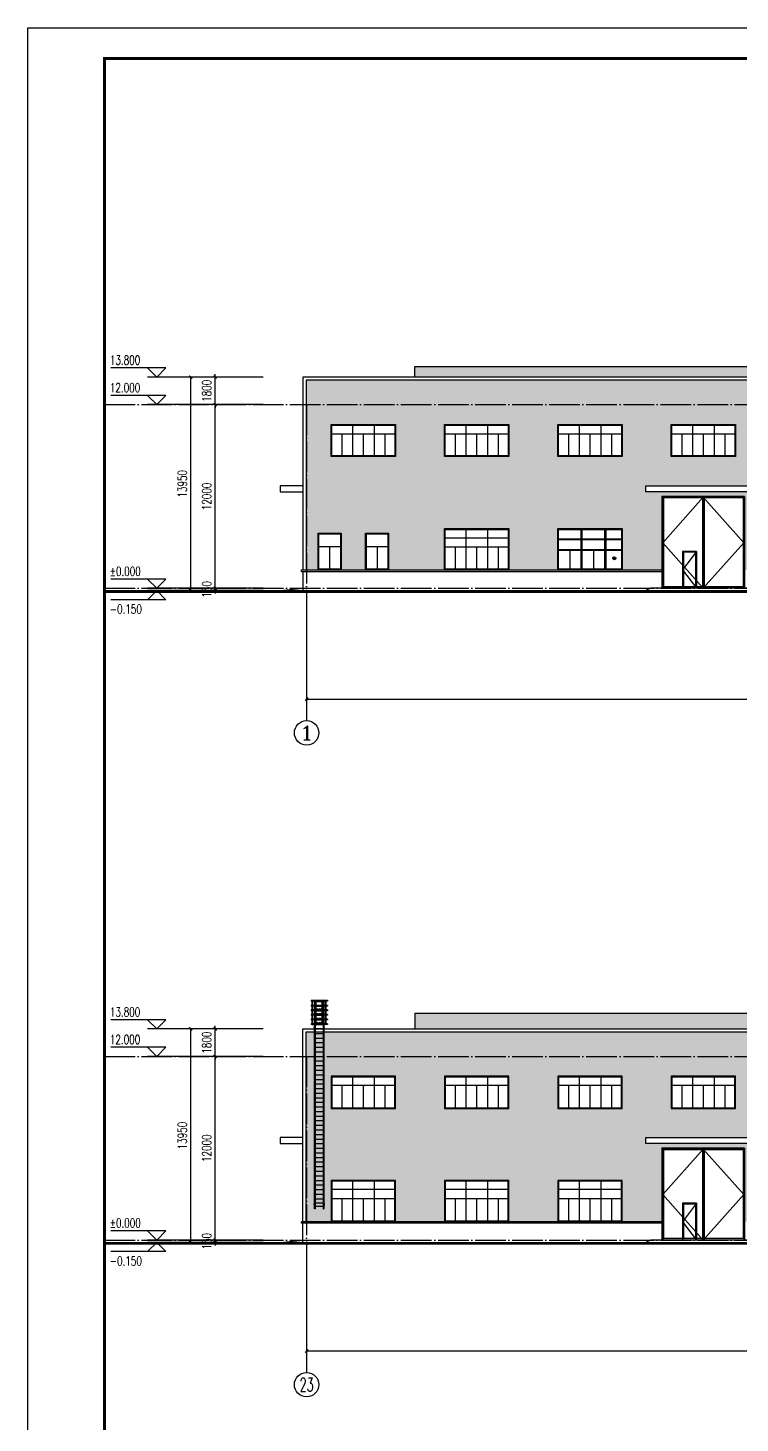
# Model space of a CAD drawing. Extents: x 13898408 to 14113608, y -853943 to -68012.
# Drawn here: x 13898408 to 13944908, y -667817 to -576643 of the extents above; entities that cross this region are included whole.
import ezdxf
from ezdxf.enums import TextEntityAlignment as Align

# ---------------------------------------------------------------- set-up
doc = ezdxf.new("R2010")
doc.units = 0
doc.header["$LTSCALE"] = 1000
doc.header["$MEASUREMENT"] = 0
doc.linetypes.add('DASHED', pattern=[0.75, 0.5, -0.25])
doc.linetypes.add('DOTE', pattern=[2.42, 2, -0.2, 0.02, -0.2])
for name, color, linetype in [('AXIS', 3, 'Continuous'), ('AXIS_TEXT', 7, 'Continuous'), ('DOTE', 1, 'DOTE'), ('PUB_DIM', 3, 'Continuous'), ('PUB_TEXT', 7, 'Continuous'), ('TK', 4, 'Continuous'), ('WINDOW', 4, 'Continuous'), ('填充', 251, 'Continuous')]:
    doc.layers.add(name, color=color, linetype=linetype)
doc.styles.add('_TCH_AXIS', font='COMPLEX', dxfattribs={"bigfont": 'GBCBIG'})
doc.styles.add('_TCH_DIM', font='SIMPLEX', dxfattribs={"bigfont": 'GBCBIG'})
doc.styles.add('_TCH_DIM_T3', font='SIMPLEX', dxfattribs={"width": 0.705882, "bigfont": 'GBCBIG'})
doc.styles.add('COMPLEX', font='COMPLEX')
doc.dimstyles.new('_TCH_ARCH&&200', dxfattribs={"dimtxt": 595, "dimasz": 200, "dimexe": 500, "dimexo": 600, "dimgap": 252.5, "dimtad": 1, "dimdec": 0, "dimzin": 0, "dimdsep": 46, "dimtxsty": '_TCH_DIM_T3', "dimblk": 'ARCHTICK', "dimcen": 0.09, "dimclrt": 7, "dimazin": 2, "dimtfac": 1, "dimtdec": 0, "dimtix": 1, "dimtmove": 2, "dimatfit": 3, "dimfxl": 0, "dimtolj": 1, "dimtzin": 0, "dimarcsym": 0})

# ---------------------------------------------------------------- blocks, each defined once
blk = doc.blocks.new('A$C6FA958B4')
for p, q in [((-474, 38771), (4926, 38771)), ((-474, 38771), (-474, 32771)), ((4926, 38771), (4926, 32771))]:
    blk.add_line(p, q)
at = {"color": 4}
for p, q in [((-424, 38721), (4876, 38721)), ((-424, 38721), (-424, 32771)), ((-374, 38671), (2176, 38671)), ((-374, 38671), (-374, 32871)), ((2176, 38671), (2176, 32871)), ((2226, 38721), (2226, 32771)), ((2276, 38671), (2276, 35171)), ((2276, 38671), (4826, 38671)), ((4826, 38671), (4826, 32871)), ((4876, 38721), (4876, 32771)), ((2276, 35171), (2276, 32871)), ((2676, 35171), (3576, 35171)), ((2676, 35171), (2676, 32771)), ((2726, 35121), (3526, 35121)), ((2726, 35121), (2726, 32871)), ((3526, 35121), (3526, 32871)), ((3576, 35171), (3576, 32771)), ((-374, 32871), (2176, 32871)), ((2276, 32871), (2676, 32871)), ((2726, 32871), (3226, 32871)), ((3226, 32871), (3526, 32871)), ((3576, 32871), (4826, 32871)), ((-1224, 32771), (5676, 32771))]:
    blk.add_line(p, q, dxfattribs=at)
at = {"ltscale": 0.5}
blk.add_lwpolyline([(-1524, 39071), (5976, 39071), (5976, 39471), (-1524, 39471)], close=True, dxfattribs=at)
at = {"color": 4}
for points in [[(2226, 38721), (-424, 35746), (2226, 32771), (4876, 35746), (2226, 38721)], [(2676, 35171), (3576, 33971), (2676, 32771)]]:
    blk.add_lwpolyline(points, dxfattribs=at)
blk.add_lwpolyline([(-1524, 32621), (-1224, 32771), (5676, 32771), (5976, 32621)])
blk = doc.blocks.new('1111')
blk.add_lwpolyline([(-4200, 0), (0, 0), (0, -2700), (-4200, -2700)], close=True)
at = {"layer": 'WINDOW'}
for p, q in [((-4150, -600), (-50, -600)), ((-2800, -50), (-2800, -2650)), ((-1400, -50), (-1400, -2650)), ((-4150, -1200), (-50, -1200)), ((-3500, -1200), (-3500, -2650)), ((-2100, -1200), (-2100, -2650)), ((-700, -1200), (-700, -2650))]:
    blk.add_line(p, q, dxfattribs=at)
blk.add_lwpolyline([(-4150, -50), (-50, -50), (-50, -2650), (-4150, -2650)], close=True, dxfattribs=at)
blk = doc.blocks.new('222222')
blk.add_lwpolyline([(-4200, 0), (0, 0), (0, -2100), (-4200, -2100)], close=True)
at = {"layer": 'WINDOW'}
for p, q in [((-4150, -600), (-50, -600)), ((-3500, -600), (-3500, -2050)), ((-2800, -50), (-2800, -2050)), ((-2100, -600), (-2100, -2050)), ((-1400, -50), (-1400, -2050)), ((-700, -600), (-700, -2050))]:
    blk.add_line(p, q, dxfattribs=at)
blk.add_lwpolyline([(-4150, -50), (-50, -50), (-50, -2050), (-4150, -2050)], close=True, dxfattribs=at)
blk = doc.blocks.new('ewrtetretwet')
for p, q in [((13317798, -639983), (13318865, -639983)), ((13317798, -639983), (13317798, -640040)), ((13318865, -640040), (13317798, -640040)), ((13317867, -640315), (13317867, -640040)), ((13317897, -640315), (13317897, -640040)), ((13318024, -639983), (13318024, -641651)), ((13318081, -641651), (13318081, -639983)), ((13318113, -640315), (13318113, -640040)), ((13318143, -640315), (13318143, -640040)), ((13318520, -640315), (13318520, -640040)), ((13318550, -640315), (13318550, -640040)), ((13318581, -639983), (13318581, -641651)), ((13318638, -641651), (13318638, -639983)), ((13318766, -640315), (13318766, -640040)), ((13318796, -640315), (13318796, -640040)), ((13318865, -639983), (13318865, -640040)), ((13318865, -640315), (13317798, -640315)), ((13317798, -640315), (13317798, -640365)), ((13318865, -640365), (13317798, -640365)), ((13318865, -640615), (13317798, -640615)), ((13317798, -640615), (13317798, -640665)), ((13318865, -640665), (13317798, -640665)), ((13318865, -640915), (13317798, -640915)), ((13317798, -640915), (13317798, -640965)), ((13317867, -640615), (13317867, -640365)), ((13317867, -640915), (13317867, -640665)), ((13317897, -640615), (13317897, -640365)), ((13317897, -640915), (13317897, -640665)), ((13318113, -640615), (13318113, -640365)), ((13318113, -640915), (13318113, -640665)), ((13318143, -640615), (13318143, -640365)), ((13318143, -640915), (13318143, -640665)), ((13318520, -640615), (13318520, -640365)), ((13318520, -640915), (13318520, -640665)), ((13318550, -640615), (13318550, -640365)), ((13318550, -640915), (13318550, -640665)), ((13318766, -640615), (13318766, -640365)), ((13318766, -640915), (13318766, -640665)), ((13318796, -640615), (13318796, -640365)), ((13318796, -640915), (13318796, -640665)), ((13318865, -640315), (13318865, -640365)), ((13318865, -640615), (13318865, -640665)), ((13318865, -640915), (13318865, -640965)), ((13318865, -640965), (13317798, -640965)), ((13318865, -641215), (13317798, -641215)), ((13317798, -641215), (13317798, -641265)), ((13318865, -641265), (13317798, -641265)), ((13318865, -641515), (13317798, -641515)), ((13317798, -641515), (13317798, -641565)), ((13318865, -641565), (13317798, -641565)), ((13317867, -641215), (13317867, -640965)), ((13317867, -641515), (13317867, -641265)), ((13317867, -641583), (13317867, -641565)), ((13317867, -641583), (13317897, -641583)), ((13317897, -641215), (13317897, -640965)), ((13317897, -641515), (13317897, -641265)), ((13317897, -641583), (13317897, -641565)), ((13318024, -641651), (13318024, -653613)), ((13318081, -653614), (13318081, -641651)), ((13318113, -641215), (13318113, -640965)), ((13318113, -641515), (13318113, -641265)), ((13318113, -641583), (13318113, -641565)), ((13318113, -641583), (13318143, -641583)), ((13318143, -641215), (13318143, -640965)), ((13318143, -641515), (13318143, -641265)), ((13318143, -641583), (13318143, -641565)), ((13318520, -641215), (13318520, -640965)), ((13318520, -641515), (13318520, -641265)), ((13318520, -641583), (13318520, -641565)), ((13318550, -641583), (13318520, -641583)), ((13318550, -641215), (13318550, -640965)), ((13318550, -641515), (13318550, -641265)), ((13318550, -641583), (13318550, -641565)), ((13318581, -641651), (13318581, -653614)), ((13318638, -653613), (13318638, -641651)), ((13318766, -641215), (13318766, -640965)), ((13318766, -641515), (13318766, -641265)), ((13318766, -641583), (13318766, -641565)), ((13318796, -641583), (13318766, -641583)), ((13318796, -641215), (13318796, -640965)), ((13318796, -641515), (13318796, -641265)), ((13318796, -641583), (13318796, -641565)), ((13318865, -641215), (13318865, -641265)), ((13318865, -641515), (13318865, -641565)), ((13318081, -653614), (13318025, -653614)), ((13318581, -653614), (13318637, -653614))]:
    blk.add_line(p, q)
at = {"linetype": 'DASHED', "ltscale": 0.1}
for p, q in [((13317798, -639990), (13318865, -639990)), ((13318031, -641651), (13318031, -639983)), ((13318631, -639983), (13318631, -641651)), ((13318024, -640365), (13318024, -640615)), ((13318024, -640665), (13318024, -640915)), ((13318031, -640365), (13318031, -640615)), ((13318031, -640665), (13318031, -640915)), ((13318081, -640365), (13318081, -640615)), ((13318081, -640665), (13318081, -640915)), ((13318581, -640365), (13318581, -640615)), ((13318581, -640665), (13318581, -640915)), ((13318631, -640365), (13318631, -640615)), ((13318631, -640665), (13318631, -640915)), ((13318638, -640615), (13318638, -640365)), ((13318638, -640915), (13318638, -640665)), ((13318024, -640965), (13318024, -641215)), ((13318024, -641265), (13318024, -641515)), ((13318031, -640965), (13318031, -641215)), ((13318031, -641265), (13318031, -641515)), ((13318031, -653614), (13318031, -641651)), ((13318081, -640965), (13318081, -641215)), ((13318081, -641265), (13318081, -641515)), ((13318581, -640965), (13318581, -641215)), ((13318581, -641265), (13318581, -641515)), ((13318631, -640965), (13318631, -641215)), ((13318631, -641265), (13318631, -641515)), ((13318631, -641651), (13318631, -653614)), ((13318638, -641215), (13318638, -640965)), ((13318638, -641515), (13318638, -641265))]:
    blk.add_line(p, q, dxfattribs=at)
for points in [[(13317964, -640034), (13318007, -640034), (13318007, -640104)], [(13318697, -640034), (13318654, -640034), (13318654, -640104)], [(13318581, -640084), (13318081, -640084)], [(13318581, -640384), (13318081, -640384)], [(13318113, -640565), (13318081, -640565)], [(13318581, -640684), (13318081, -640684)], [(13318113, -640865), (13318081, -640865)], [(13318581, -640565), (13318550, -640565)], [(13318581, -640865), (13318550, -640865)], [(13317964, -641802), (13318007, -641802), (13318007, -641872)], [(13318581, -640984), (13318081, -640984)], [(13318113, -641165), (13318081, -641165)], [(13318581, -641284), (13318081, -641284)], [(13318113, -641465), (13318081, -641465)], [(13318581, -641584), (13318081, -641584)], [(13318581, -641584), (13318081, -641584)], [(13318581, -641852), (13318081, -641852)], [(13318581, -641165), (13318550, -641165)], [(13318581, -641465), (13318550, -641465)], [(13318697, -641802), (13318654, -641802), (13318654, -641872)], [(13318581, -642172), (13318081, -642172)], [(13318581, -642472), (13318081, -642472)], [(13318581, -642772), (13318081, -642772)], [(13318581, -643072), (13318081, -643072)], [(13318581, -643372), (13318081, -643372)], [(13318581, -643672), (13318081, -643672)], [(13318581, -643972), (13318081, -643972)], [(13318581, -644272), (13318081, -644272)], [(13318581, -644572), (13318081, -644572)], [(13318581, -644872), (13318081, -644872)], [(13318581, -645172), (13318081, -645172)], [(13318581, -645472), (13318081, -645472)], [(13318581, -645772), (13318081, -645772)], [(13318581, -646072), (13318081, -646072)], [(13318581, -646372), (13318081, -646372)], [(13318581, -646672), (13318081, -646672)], [(13318581, -646972), (13318081, -646972)], [(13318581, -647272), (13318081, -647272)], [(13318581, -647572), (13318081, -647572)], [(13318581, -647872), (13318081, -647872)], [(13318581, -648172), (13318081, -648172)], [(13318581, -648472), (13318081, -648472)], [(13318581, -648772), (13318081, -648772)], [(13318581, -649072), (13318081, -649072)], [(13318581, -649372), (13318081, -649372)], [(13318581, -649672), (13318081, -649672)], [(13318581, -649972), (13318081, -649972)], [(13318581, -650272), (13318081, -650272)], [(13318581, -650572), (13318081, -650572)], [(13318581, -650872), (13318081, -650872)], [(13318581, -651172), (13318081, -651172)], [(13318581, -651472), (13318081, -651472)], [(13318581, -651772), (13318081, -651772)], [(13318581, -652072), (13318081, -652072)], [(13318581, -652372), (13318081, -652372)], [(13318581, -652672), (13318081, -652672)], [(13317964, -653315), (13318007, -653315), (13318007, -653385)], [(13318581, -652972), (13318081, -652972)], [(13318581, -653231), (13318081, -653231)], [(13318581, -653452), (13318081, -653452)], [(13318697, -653315), (13318654, -653315), (13318654, -653385)]]:
    blk.add_lwpolyline(points)
for points in [[(13318520, -640565), (13318143, -640565)], [(13318520, -640865), (13318143, -640865)], [(13318520, -641165), (13318143, -641165)], [(13318520, -641465), (13318143, -641465)]]:
    blk.add_lwpolyline(points, dxfattribs=at)
for centre, start, end in [((13318025, -653613), 180, 270), ((13318637, -653613), 270, 0)]:
    blk.add_arc(centre, 1, start, end)
blk = doc.blocks.new('GeYuanFrame_68626334', base_point=(20.09, 4.53))
at = {"layer": 'TK'}
blk.add_lwpolyline([(20.09, 4.53), (20.09, 598.53), (1071.09, 598.53), (1071.09, 4.53)], close=True, dxfattribs=at)
at = {"layer": 'TK', "const_width": 1}
blk.add_lwpolyline([(45.09, 588.53), (1061.09, 588.53), (1061.09, 14.53), (45.09, 14.53)], close=True, dxfattribs=at)
blk = doc.blocks.new('_ArchTick')
at = {"color": 0, "linetype": 'ByBlock', "const_width": 0.4}
blk.add_lwpolyline([(-0.5, -0.5), (0.5, 0.5)], dxfattribs=at)
blk = doc.blocks.new('*D137')
at = {"layer": 'Defpoints', "color": 0}
for p in [(13910635, -613261), (13914368, -613261), (13914368, -613411)]:
    blk.add_point(p, dxfattribs=at)
at = {"layer": 'PUB_DIM', "color": 0, "lineweight": -2}
for p, q in [((13913768, -613261), (13910135, -613261)), ((13913768, -613411), (13910135, -613411)), ((13910635, -613261), (13910635, -613061)), ((13910635, -613411), (13910635, -613261)), ((13910635, -613411), (13910635, -613611))]:
    blk.add_line(p, q, dxfattribs=at)
at = {"layer": 'PUB_DIM', "color": 0, "lineweight": -2, "xscale": 200, "yscale": 200, "zscale": 200}
for p, rotation in [((13910635, -613261), 270), ((13910635, -613411), 90)]:
    blk.add_blockref('_ArchTick', p, dxfattribs=dict(at, rotation=rotation))
at = {"layer": 'PUB_DIM', "color": 7, "insert": (13910085, -613336), "char_height": 595, "attachment_point": 5, "rotation": 90, "style": '_TCH_DIM_T3'}
blk.add_mtext('\\A1;150', dxfattribs=at)
blk = doc.blocks.new('*D138')
at = {"layer": 'Defpoints', "color": 0}
for p in [(13910635, -601261), (13914368, -601261), (13914368, -613261)]:
    blk.add_point(p, dxfattribs=at)
at = {"layer": 'PUB_DIM', "color": 0, "lineweight": -2}
for p, q in [((13913768, -601261), (13910135, -601261)), ((13910635, -613261), (13910635, -601261)), ((13913768, -613261), (13910135, -613261))]:
    blk.add_line(p, q, dxfattribs=at)
at = {"layer": 'PUB_DIM', "color": 0, "lineweight": -2, "xscale": 200, "yscale": 200, "zscale": 200}
for p, rotation in [((13910635, -601261), 90), ((13910635, -613261), 270)]:
    blk.add_blockref('_ArchTick', p, dxfattribs=dict(at, rotation=rotation))
at = {"layer": 'PUB_DIM', "color": 7, "insert": (13910085, -607261), "char_height": 595, "attachment_point": 5, "rotation": 90, "style": '_TCH_DIM_T3'}
blk.add_mtext('\\A1;12000', dxfattribs=at)
blk = doc.blocks.new('*D139')
at = {"layer": 'Defpoints', "color": 0}
for p in [(13910635, -599461), (13914368, -599461), (13914368, -601261)]:
    blk.add_point(p, dxfattribs=at)
at = {"layer": 'PUB_DIM', "color": 0, "lineweight": -2}
for p, q in [((13913768, -599461), (13910135, -599461)), ((13910635, -599461), (13910635, -599261)), ((13910635, -601261), (13910635, -599461)), ((13913768, -601261), (13910135, -601261)), ((13910635, -601261), (13910635, -601461))]:
    blk.add_line(p, q, dxfattribs=at)
at = {"layer": 'PUB_DIM', "color": 0, "lineweight": -2, "xscale": 200, "yscale": 200, "zscale": 200}
for p, rotation in [((13910635, -599461), 270), ((13910635, -601261), 90)]:
    blk.add_blockref('_ArchTick', p, dxfattribs=dict(at, rotation=rotation))
at = {"layer": 'PUB_DIM', "color": 7, "insert": (13910085, -600361), "char_height": 595, "attachment_point": 5, "rotation": 90, "style": '_TCH_DIM_T3'}
blk.add_mtext('\\A1;1800', dxfattribs=at)
blk = doc.blocks.new('*D140')
at = {"layer": 'Defpoints', "color": 0}
for p in [(13909035, -599461), (13914368, -599461), (13914368, -613411)]:
    blk.add_point(p, dxfattribs=at)
at = {"layer": 'PUB_DIM', "color": 0, "lineweight": -2}
for p, q in [((13913768, -599461), (13908535, -599461)), ((13909035, -613411), (13909035, -599461)), ((13913768, -613411), (13908535, -613411))]:
    blk.add_line(p, q, dxfattribs=at)
at = {"layer": 'PUB_DIM', "color": 0, "lineweight": -2, "xscale": 200, "yscale": 200, "zscale": 200}
for p, rotation in [((13909035, -599461), 90), ((13909035, -613411), 270)]:
    blk.add_blockref('_ArchTick', p, dxfattribs=dict(at, rotation=rotation))
at = {"layer": 'PUB_DIM', "color": 7, "insert": (13908485, -606436), "char_height": 595, "attachment_point": 5, "rotation": 90, "style": '_TCH_DIM_T3'}
blk.add_mtext('\\A1;13950', dxfattribs=at)
blk = doc.blocks.new('_AXISO')
blk.add_circle((0, 0), 0.5)
at = {"layer": 'AXIS_TEXT', "style": 'COMPLEX', "width": 1.041667}
blk.add_attdef('A', text='', height=0.56, dxfattribs=at).set_placement((-0.25, -0.28), (0.25, -0.28), align=Align.FIT)
blk = doc.blocks.new('*D141')
at = {"layer": 'AXIS', "color": 0, "lineweight": -2}
for p, q in [((13916608, -614511), (13916608, -621011)), ((14079408, -614511), (14079408, -621011)), ((13916608, -620511), (14079408, -620511))]:
    blk.add_line(p, q, dxfattribs=at)
at = {"layer": 'Defpoints', "color": 0}
for p in [(13916608, -613911), (14079408, -613911), (14079408, -620511)]:
    blk.add_point(p, dxfattribs=at)
at = {"layer": 'AXIS', "color": 0, "lineweight": -2, "xscale": 200, "yscale": 200, "zscale": 200, "rotation": 180}
blk.add_blockref('_ArchTick', (13916608, -620511), dxfattribs=at)
at = {"layer": 'AXIS', "color": 0, "lineweight": -2, "xscale": 200, "yscale": 200, "zscale": 200}
blk.add_blockref('_ArchTick', (14079408, -620511), dxfattribs=at)
at = {"layer": 'AXIS', "color": 7, "insert": (13998008, -619961), "char_height": 595, "attachment_point": 5, "style": '_TCH_DIM_T3'}
blk.add_mtext('\\A1;162800', dxfattribs=at)
blk = doc.blocks.new('*D142')
at = {"layer": 'Defpoints', "color": 0}
for p in [(13910635, -655855), (13914368, -655855), (13914368, -656005)]:
    blk.add_point(p, dxfattribs=at)
at = {"layer": 'PUB_DIM', "color": 0, "lineweight": -2}
for p, q in [((13913768, -655855), (13910135, -655855)), ((13913768, -656005), (13910135, -656005)), ((13910635, -655855), (13910635, -655655)), ((13910635, -656005), (13910635, -655855)), ((13910635, -656005), (13910635, -656205))]:
    blk.add_line(p, q, dxfattribs=at)
at = {"layer": 'PUB_DIM', "color": 0, "lineweight": -2, "xscale": 200, "yscale": 200, "zscale": 200}
for p, rotation in [((13910635, -655855), 270), ((13910635, -656005), 90)]:
    blk.add_blockref('_ArchTick', p, dxfattribs=dict(at, rotation=rotation))
at = {"layer": 'PUB_DIM', "color": 7, "insert": (13910085, -655930), "char_height": 595, "attachment_point": 5, "rotation": 90, "style": '_TCH_DIM_T3'}
blk.add_mtext('\\A1;150', dxfattribs=at)
blk = doc.blocks.new('*D143')
at = {"layer": 'Defpoints', "color": 0}
for p in [(13910635, -643855), (13914368, -643855), (13914368, -655855)]:
    blk.add_point(p, dxfattribs=at)
at = {"layer": 'PUB_DIM', "color": 0, "lineweight": -2}
for p, q in [((13913768, -643855), (13910135, -643855)), ((13910635, -655855), (13910635, -643855)), ((13913768, -655855), (13910135, -655855))]:
    blk.add_line(p, q, dxfattribs=at)
at = {"layer": 'PUB_DIM', "color": 0, "lineweight": -2, "xscale": 200, "yscale": 200, "zscale": 200}
for p, rotation in [((13910635, -643855), 90), ((13910635, -655855), 270)]:
    blk.add_blockref('_ArchTick', p, dxfattribs=dict(at, rotation=rotation))
at = {"layer": 'PUB_DIM', "color": 7, "insert": (13910085, -649855), "char_height": 595, "attachment_point": 5, "rotation": 90, "style": '_TCH_DIM_T3'}
blk.add_mtext('\\A1;12000', dxfattribs=at)
blk = doc.blocks.new('*D144')
at = {"layer": 'Defpoints', "color": 0}
for p in [(13910635, -642055), (13914368, -642055), (13914368, -643855)]:
    blk.add_point(p, dxfattribs=at)
at = {"layer": 'PUB_DIM', "color": 0, "lineweight": -2}
for p, q in [((13910635, -642055), (13910635, -641855)), ((13913768, -642055), (13910135, -642055)), ((13910635, -643855), (13910635, -642055)), ((13913768, -643855), (13910135, -643855)), ((13910635, -643855), (13910635, -644055))]:
    blk.add_line(p, q, dxfattribs=at)
at = {"layer": 'PUB_DIM', "color": 0, "lineweight": -2, "xscale": 200, "yscale": 200, "zscale": 200}
for p, rotation in [((13910635, -642055), 270), ((13910635, -643855), 90)]:
    blk.add_blockref('_ArchTick', p, dxfattribs=dict(at, rotation=rotation))
at = {"layer": 'PUB_DIM', "color": 7, "insert": (13910085, -642955), "char_height": 595, "attachment_point": 5, "rotation": 90, "style": '_TCH_DIM_T3'}
blk.add_mtext('\\A1;1800', dxfattribs=at)
blk = doc.blocks.new('*D145')
at = {"layer": 'Defpoints', "color": 0}
for p in [(13909035, -642055), (13914368, -642055), (13914368, -656005)]:
    blk.add_point(p, dxfattribs=at)
at = {"layer": 'PUB_DIM', "color": 0, "lineweight": -2}
for p, q in [((13913768, -642055), (13908535, -642055)), ((13909035, -656005), (13909035, -642055)), ((13913768, -656005), (13908535, -656005))]:
    blk.add_line(p, q, dxfattribs=at)
at = {"layer": 'PUB_DIM', "color": 0, "lineweight": -2, "xscale": 200, "yscale": 200, "zscale": 200}
for p, rotation in [((13909035, -642055), 90), ((13909035, -656005), 270)]:
    blk.add_blockref('_ArchTick', p, dxfattribs=dict(at, rotation=rotation))
at = {"layer": 'PUB_DIM', "color": 7, "insert": (13908485, -649030), "char_height": 595, "attachment_point": 5, "rotation": 90, "style": '_TCH_DIM_T3'}
blk.add_mtext('\\A1;13950', dxfattribs=at)
blk = doc.blocks.new('*D146')
at = {"layer": 'AXIS', "color": 0, "lineweight": -2}
for p, q in [((13916608, -657105), (13916608, -663605)), ((14079408, -657105), (14079408, -663605)), ((13916608, -663105), (14079408, -663105))]:
    blk.add_line(p, q, dxfattribs=at)
at = {"layer": 'Defpoints', "color": 0}
for p in [(13916608, -656505), (14079408, -656505), (14079408, -663105)]:
    blk.add_point(p, dxfattribs=at)
at = {"layer": 'AXIS', "color": 0, "lineweight": -2, "xscale": 200, "yscale": 200, "zscale": 200, "rotation": 180}
blk.add_blockref('_ArchTick', (13916608, -663105), dxfattribs=at)
at = {"layer": 'AXIS', "color": 0, "lineweight": -2, "xscale": 200, "yscale": 200, "zscale": 200}
blk.add_blockref('_ArchTick', (14079408, -663105), dxfattribs=at)
at = {"layer": 'AXIS', "color": 7, "insert": (13998008, -662555), "char_height": 595, "attachment_point": 5, "style": '_TCH_DIM_T3'}
blk.add_mtext('\\A1;162800', dxfattribs=at)

msp = doc.modelspace()

# ---------------------------------------------------------------- hatches: boundary and pattern name
msp.add_hatch(color=1).paths.add_polyline_path([(13936795.5, -611298.7, 1), (13936595.5, -611298.7, 1)])
at = {"layer": '填充'}
h = msp.add_hatch(dxfattribs=at)
h.set_pattern_fill('ANSI33,_O', color=251, scale=200, angle=45)
h.set_pattern_definition([(90, (14033067.5, -599118.3), (-635, 6e-14), []), (90, (14033385, -598800.8), (-635, 6e-14), [317.5, -158.75])])
h.paths.add_polyline_path([(14072338, -598761.2), (14006094.9, -598761.2), (14006094.9, -599461.2), (14072338, -599461.2)])
edge = h.paths.add_edge_path()
edge.add_line((14079448, -599661.2), (14006094.9, -599661.2))
edge.add_line((14006094.9, -599661.2), (14006094.9, -601901.2))
edge.add_arc((14006094.9, -601861.2), 40, 90, 270, ccw=False)
edge.add_line((14006094.9, -601821.2), (14006094.9, -599661.2))
edge.add_line((14006094.9, -599661.2), (13916568, -599661.2))
edge.add_line((13916568, -599661.2), (13916568, -612061.2))
edge.add_line((13916568, -612061.2), (13917358, -612061.2))
edge.add_line((13917358, -612061.2), (13917358, -609661.2))
edge.add_line((13917358, -609661.2), (13918858, -609661.2))
edge.add_line((13918858, -609661.2), (13918858, -612061.2))
edge.add_line((13918858, -612061.2), (13920458, -612061.2))
edge.add_line((13920458, -612061.2), (13920458, -609661.2))
edge.add_line((13920458, -609661.2), (13921958, -609661.2))
edge.add_line((13921958, -609661.2), (13921958, -612061.2))
edge.add_line((13921958, -612061.2), (13925608, -612061.2))
edge.add_line((13925608, -612061.2), (13925608, -609361.2))
edge.add_line((13925608, -609361.2), (13929808, -609361.2))
edge.add_line((13929808, -609361.2), (13929808, -612061.2))
edge.add_line((13929808, -612061.2), (13933008, -612061.2))
edge.add_line((13933008, -612061.2), (13933008, -609361.2))
edge.add_line((13933008, -609361.2), (13937208, -609361.2))
edge.add_line((13937208, -609361.2), (13937208, -612061.2))
edge.add_line((13937208, -612061.2), (13939808, -612061.2))
edge.add_line((13939808, -612061.2), (13939808, -607261.2))
edge.add_line((13939808, -607261.2), (13945208, -607261.2))
edge.add_line((13945208, -607261.2), (13945208, -612061.2))
edge.add_line((13945208, -612061.2), (13947808, -612061.2))
edge.add_line((13947808, -612061.2), (13947808, -609361.2))
edge.add_line((13947808, -609361.2), (13952008, -609361.2))
edge.add_line((13952008, -609361.2), (13952008, -612061.2))
edge.add_line((13952008, -612061.2), (13955208, -612061.2))
edge.add_line((13955208, -612061.2), (13955208, -609361.2))
edge.add_line((13955208, -609361.2), (13959408, -609361.2))
edge.add_line((13959408, -609361.2), (13959408, -612061.2))
edge.add_line((13959408, -612061.2), (13962608, -612061.2))
edge.add_line((13962608, -612061.2), (13962608, -609361.2))
edge.add_line((13962608, -609361.2), (13966808, -609361.2))
edge.add_line((13966808, -609361.2), (13966808, -612061.2))
edge.add_line((13966808, -612061.2), (13970008, -612061.2))
edge.add_line((13970008, -612061.2), (13970008, -609361.2))
edge.add_line((13970008, -609361.2), (13974208, -609361.2))
edge.add_line((13974208, -609361.2), (13974208, -612061.2))
edge.add_line((13974208, -612061.2), (13977408, -612061.2))
edge.add_line((13977408, -612061.2), (13977408, -609361.2))
edge.add_line((13977408, -609361.2), (13981608, -609361.2))
edge.add_line((13981608, -609361.2), (13981608, -612061.2))
edge.add_line((13981608, -612061.2), (13984808, -612061.2))
edge.add_line((13984808, -612061.2), (13984808, -609361.2))
edge.add_line((13984808, -609361.2), (13989008, -609361.2))
edge.add_line((13989008, -609361.2), (13989008, -612061.2))
edge.add_line((13989008, -612061.2), (13991608, -612061.2))
edge.add_line((13991608, -612061.2), (13991608, -607261.2))
edge.add_line((13991608, -607261.2), (13997008, -607261.2))
edge.add_line((13997008, -607261.2), (13997008, -612061.2))
edge.add_line((13997008, -612061.2), (13999608, -612061.2))
edge.add_line((13999608, -612061.2), (13999608, -609361.2))
edge.add_line((13999608, -609361.2), (14003808, -609361.2))
edge.add_line((14003808, -609361.2), (14003808, -612061.2))
edge.add_line((14003808, -612061.2), (14007008, -612061.2))
edge.add_line((14007008, -612061.2), (14007008, -609361.2))
edge.add_line((14007008, -609361.2), (14011208, -609361.2))
edge.add_line((14011208, -609361.2), (14011208, -612061.2))
edge.add_line((14011208, -612061.2), (14014408, -612061.2))
edge.add_line((14014408, -612061.2), (14014408, -609361.2))
edge.add_line((14014408, -609361.2), (14018608, -609361.2))
edge.add_line((14018608, -609361.2), (14018608, -612061.2))
edge.add_line((14018608, -612061.2), (14021808, -612061.2))
edge.add_line((14021808, -612061.2), (14021808, -609361.2))
edge.add_line((14021808, -609361.2), (14026008, -609361.2))
edge.add_line((14026008, -609361.2), (14026008, -612061.2))
edge.add_line((14026008, -612061.2), (14029208, -612061.2))
edge.add_line((14029208, -612061.2), (14029208, -609361.2))
edge.add_line((14029208, -609361.2), (14033408, -609361.2))
edge.add_line((14033408, -609361.2), (14033408, -612061.2))
edge.add_line((14033408, -612061.2), (14036608, -612061.2))
edge.add_line((14036608, -612061.2), (14036608, -609361.2))
edge.add_line((14036608, -609361.2), (14040808, -609361.2))
edge.add_line((14040808, -609361.2), (14040808, -612061.2))
edge.add_line((14040808, -612061.2), (14044008, -612061.2))
edge.add_line((14044008, -612061.2), (14044008, -609361.2))
edge.add_line((14044008, -609361.2), (14048208, -609361.2))
edge.add_line((14048208, -609361.2), (14048208, -612061.2))
edge.add_line((14048208, -612061.2), (14050808, -612061.2))
edge.add_line((14050808, -612061.2), (14050808, -607261.2))
edge.add_line((14050808, -607261.2), (14056208, -607261.2))
edge.add_line((14056208, -607261.2), (14056208, -612061.2))
edge.add_line((14056208, -612061.2), (14058808, -612061.2))
edge.add_line((14058808, -612061.2), (14058808, -609361.2))
edge.add_line((14058808, -609361.2), (14063008, -609361.2))
edge.add_line((14063008, -609361.2), (14063008, -612061.2))
edge.add_line((14063008, -612061.2), (14066208, -612061.2))
edge.add_line((14066208, -612061.2), (14066208, -609361.2))
edge.add_line((14066208, -609361.2), (14070408, -609361.2))
edge.add_line((14070408, -609361.2), (14070408, -612061.2))
edge.add_line((14070408, -612061.2), (14074008, -612061.2))
edge.add_line((14074008, -612061.2), (14074008, -609661.2))
edge.add_line((14074008, -609661.2), (14075508, -609661.2))
edge.add_line((14075508, -609661.2), (14075508, -612061.2))
edge.add_line((14075508, -612061.2), (14077158, -612061.2))
edge.add_line((14077158, -612061.2), (14077158, -609661.2))
edge.add_line((14077158, -609661.2), (14078658, -609661.2))
edge.add_line((14078658, -609661.2), (14078658, -612061.2))
edge.add_line((14078658, -612061.2), (14079448, -612061.2))
edge.add_line((14079448, -612061.2), (14079448, -599661.2))
h.paths.add_polyline_path([(13974208, -602561.2), (13974208, -604661.2), (13970008, -604661.2), (13970008, -602561.2)], flags=16)
h.paths.add_polyline_path([(13981608, -602561.2), (13981608, -604661.2), (13977408, -604661.2), (13977408, -602561.2)], flags=16)
h.paths.add_polyline_path([(13966808, -602561.2), (13966808, -604661.2), (13962608, -604661.2), (13962608, -602561.2)], flags=16)
h.paths.add_polyline_path([(13984808, -602561.2), (13989008, -602561.2), (13989008, -604661.2), (13984808, -604661.2)], flags=16)
h.paths.add_polyline_path([(13959408, -602561.2), (13959408, -604661.2), (13955208, -604661.2), (13955208, -602561.2)], flags=16)
h.paths.add_polyline_path([(13990558, -606561.2), (13998058, -606561.2), (13998058, -606961.2), (13990558, -606961.2)], flags=16)
h.paths.add_polyline_path([(13992208, -602561.2), (13996408, -602561.2), (13996408, -604661.2), (13992208, -604661.2)], flags=16)
h.paths.add_polyline_path([(13952008, -602561.2), (13952008, -604661.2), (13947808, -604661.2), (13947808, -602561.2)], flags=16)
h.paths.add_polyline_path([(14003808, -602561.2), (14003808, -604661.2), (13999608, -604661.2), (13999608, -602561.2)], flags=16)
h.paths.add_polyline_path([(13946258, -606561.2), (13946258, -606961.2), (13938758, -606961.2), (13938758, -606561.2)], flags=16)
h.paths.add_polyline_path([(13944608, -602561.2), (13944608, -604661.2), (13940408, -604661.2), (13940408, -602561.2)], flags=16)
h.paths.add_polyline_path([(14011208, -602561.2), (14011208, -604661.2), (14007008, -604661.2), (14007008, -602561.2)], flags=16)
h.paths.add_polyline_path([(13937208, -602561.2), (13937208, -604661.2), (13933008, -604661.2), (13933008, -602561.2)], flags=16)
h.paths.add_polyline_path([(14018608, -602561.2), (14018608, -604661.2), (14014408, -604661.2), (14014408, -602561.2)], flags=16)
h.paths.add_polyline_path([(13929808, -602561.2), (13929808, -604661.2), (13925608, -604661.2), (13925608, -602561.2)], flags=16)
h.paths.add_polyline_path([(14021808, -602561.2), (14026008, -602561.2), (14026008, -604661.2), (14021808, -604661.2)], flags=16)
h.paths.add_polyline_path([(13922408, -602561.2), (13922408, -604661.2), (13918208, -604661.2), (13918208, -602561.2)], flags=16)
h.paths.add_polyline_path([(14029208, -602561.2), (14033408, -602561.2), (14033408, -604661.2), (14029208, -604661.2)], flags=16)
h.paths.add_polyline_path([(14036608, -602561.2), (14040808, -602561.2), (14040808, -604661.2), (14036608, -604661.2)], flags=16)
h.paths.add_polyline_path([(14044008, -602561.2), (14048208, -602561.2), (14048208, -604661.2), (14044008, -604661.2)], flags=16)
h.paths.add_polyline_path([(14049758, -606561.2), (14057258, -606561.2), (14057258, -606961.2), (14049758, -606961.2)], flags=16)
h.paths.add_polyline_path([(14051408, -604661.2), (14051408, -602561.2), (14055608, -602561.2), (14055608, -604661.2)], flags=16)
h.paths.add_polyline_path([(14058808, -604661.2), (14058808, -602561.2), (14063008, -602561.2), (14063008, -604661.2)], flags=16)
h.paths.add_polyline_path([(14066208, -604661.2), (14066208, -602561.2), (14070408, -602561.2), (14070408, -604661.2)], flags=16)
h.paths.add_polyline_path([(14073608, -604661.2), (14073608, -602561.2), (14077808, -602561.2), (14077808, -604661.2)], flags=16)
h.paths.add_polyline_path([(13923678, -599461.2), (14006094.9, -599461.2), (14006094.9, -598761.2), (13923678, -598761.2)])
h = msp.add_hatch(dxfattribs=at)
h.set_pattern_fill('ANSI33,_O', color=251, scale=200, angle=45)
h.set_pattern_definition([(90, (0, 0), (-635, 6e-14), []), (90, (317.5, 317.5), (-635, 6e-14), [317.5, -158.75])])
h.paths.add_polyline_path([(13999008, -649855.4), (14004408, -649855.4), (14004408, -654655.4), (14007008, -654655.4), (14007008, -651955.4), (14011208, -651955.4), (14011208, -654655.4), (14014408, -654655.4), (14014408, -651955.4), (14018608, -651955.4), (14018608, -654655.4), (14021808, -654655.4), (14021808, -651955.4), (14026008, -651955.4), (14026008, -654655.4), (14029208, -654655.4), (14029208, -651955.4), (14033408, -651955.4), (14033408, -654655.4), (14036608, -654655.4), (14036608, -651955.4), (14040808, -651955.4), (14040808, -654655.4), (14044008, -654655.4), (14044008, -651955.4), (14048208, -651955.4), (14048208, -654655.4), (14050808, -654655.4), (14050808, -649855.4), (14056208, -649855.4), (14056208, -654655.4), (14058808, -654655.4), (14058808, -651955.4), (14063008, -651955.4), (14063008, -654655.4), (14066208, -654655.4), (14066208, -651955.4), (14070408, -651955.4), (14070408, -654655.4), (14073608, -654655.4), (14073608, -651955.4), (14077808, -651955.4), (14077808, -654655.4), (14079448, -654655.4), (14079448, -642255.4), (13916568, -642255.4), (13916568, -654655.4), (13918208, -654655.4), (13918208, -651955.4), (13922408, -651955.4), (13922408, -654655.4), (13925608, -654655.4), (13925608, -651955.4), (13929808, -651955.4), (13929808, -654655.4), (13933008, -654655.4), (13933008, -651955.4), (13937208, -651955.4), (13937208, -654655.4), (13939808, -654655.4), (13939808, -649855.4), (13945208, -649855.4), (13945208, -654655.4), (13947808, -654655.4), (13947808, -651955.4), (13952008, -651955.4), (13952008, -654655.4), (13955208, -654655.4), (13955208, -651955.4), (13959408, -651955.4), (13959408, -654655.4), (13962608, -654655.4), (13962608, -651955.4), (13966808, -651955.4), (13966808, -654655.4), (13970008, -654655.4), (13970008, -651955.4), (13974208, -651955.4), (13974208, -654655.4), (13977408, -654655.4), (13977408, -651955.4), (13981608, -651955.4), (13981608, -654655.4), (13984808, -654655.4), (13984808, -651955.4), (13989008, -651955.4), (13989008, -654655.4), (13992208, -654655.4), (13992208, -651955.4), (13996408, -651955.4), (13996408, -654655.4), (13999008, -654655.4)])
h.paths.add_polyline_path([(13989008, -647255.4), (13984808, -647255.4), (13984808, -645155.4), (13989008, -645155.4)], flags=16)
h.paths.add_polyline_path([(13992208, -647255.4), (13992208, -645155.4), (13996408, -645155.4), (13996408, -647255.4)], flags=16)
h.paths.add_polyline_path([(13989921, -644495.4, -1), (13989921, -644415.4, -1)], flags=16)
h.paths.add_polyline_path([(13997958, -649555.4), (13997958, -649155.4), (14005458, -649155.4), (14005458, -649555.4)], flags=16)
h.paths.add_polyline_path([(13981608, -647255.4), (13977408, -647255.4), (13977408, -645155.4), (13981608, -645155.4)], flags=16)
h.paths.add_polyline_path([(13999608, -647255.4), (13999608, -645155.4), (14003808, -645155.4), (14003808, -647255.4)], flags=16)
h.paths.add_polyline_path([(13974208, -647255.4), (13970008, -647255.4), (13970008, -645155.4), (13974208, -645155.4)], flags=16)
h.paths.add_polyline_path([(14007008, -647255.4), (14007008, -645155.4), (14011208, -645155.4), (14011208, -647255.4)], flags=16)
h.paths.add_polyline_path([(13966808, -647255.4), (13962608, -647255.4), (13962608, -645155.4), (13966808, -645155.4)], flags=16)
h.paths.add_polyline_path([(14014408, -647255.4), (14014408, -645155.4), (14018608, -645155.4), (14018608, -647255.4)], flags=16)
h.paths.add_polyline_path([(13959408, -647255.4), (13955208, -647255.4), (13955208, -645155.4), (13959408, -645155.4)], flags=16)
h.paths.add_polyline_path([(14021808, -647255.4), (14021808, -645155.4), (14026008, -645155.4), (14026008, -647255.4)], flags=16)
h.paths.add_polyline_path([(13952008, -647255.4), (13947808, -647255.4), (13947808, -645155.4), (13952008, -645155.4)], flags=16)
h.paths.add_polyline_path([(14029208, -647255.4), (14029208, -645155.4), (14033408, -645155.4), (14033408, -647255.4)], flags=16)
h.paths.add_polyline_path([(13946258, -649555.4), (13938758, -649555.4), (13938758, -649155.4), (13946258, -649155.4)], flags=16)
h.paths.add_polyline_path([(13944608, -647255.4), (13940408, -647255.4), (13940408, -645155.4), (13944608, -645155.4)], flags=16)
h.paths.add_polyline_path([(14036608, -647255.4), (14036608, -645155.4), (14040808, -645155.4), (14040808, -647255.4)], flags=16)
h.paths.add_polyline_path([(13937208, -647255.4), (13933008, -647255.4), (13933008, -645155.4), (13937208, -645155.4)], flags=16)
h.paths.add_polyline_path([(14044008, -647255.4), (14044008, -645155.4), (14048208, -645155.4), (14048208, -647255.4)], flags=16)
h.paths.add_polyline_path([(14049758, -649555.4), (14049758, -649155.4), (14057258, -649155.4), (14057258, -649555.4)], flags=16)
h.paths.add_polyline_path([(13929808, -647255.4), (13925608, -647255.4), (13925608, -645155.4), (13929808, -645155.4)], flags=16)
h.paths.add_polyline_path([(14051408, -647255.4), (14051408, -645155.4), (14055608, -645155.4), (14055608, -647255.4)], flags=16)
h.paths.add_polyline_path([(13922408, -647255.4), (13918208, -647255.4), (13918208, -645155.4), (13922408, -645155.4)], flags=16)
h.paths.add_polyline_path([(14058808, -647255.4), (14058808, -645155.4), (14063008, -645155.4), (14063008, -647255.4)], flags=16)
h.paths.add_polyline_path([(14066208, -647255.4), (14066208, -645155.4), (14070408, -645155.4), (14070408, -647255.4)], flags=16)
h.paths.add_polyline_path([(14073608, -647255.4), (14073608, -645155.4), (14077808, -645155.4), (14077808, -647255.4)], flags=16)
h.paths.add_polyline_path([(14072338, -641055.4), (13989921, -641055.4), (13989921, -642055.4), (14072338, -642055.4)])
h.paths.add_polyline_path([(13989921, -641055.4), (13923678, -641055.4), (13923678, -642055.4), (13989921, -642055.4)])

# ---------------------------------------------------------------- linework, layer by layer
at = {"ltscale": 0.5}
for p, q in [((13916268, -612061.2), (13939808, -612061.2)), ((13916268, -612161.2), (13916268, -612061.2)), ((13916268, -612161.2), (13939808, -612161.2)), ((13903408, -613411.2), (14092608, -613411.2)), ((13903408, -613511.2), (14092608, -613511.2)), ((13914868, -613411.2), (13916368, -613261.2)), ((13939808, -654655.4), (13916268, -654655.4)), ((13916268, -654755.4), (13916268, -654655.4)), ((13939808, -654755.4), (13916268, -654755.4)), ((13903408, -656005.4), (14092608, -656005.4)), ((13903408, -656105.4), (14092608, -656105.4)), ((13914868, -656005.4), (13916368, -655855.4))]:
    msp.add_line(p, q, dxfattribs=at)
for points in [[(13923678, -599461.2), (13923678, -598761.2), (14072338, -598761.2), (14072338, -599461.2)], [(14079648, -612061.2), (14079648, -599461.2), (13916368, -599461.2), (13916368, -612061.2)], [(14079448, -612061.2), (14079448, -599661.2), (13916568, -599661.2), (13916568, -612061.2)], [(13916368, -606561.2), (13914868, -606561.2), (13914868, -606961.2), (13916368, -606961.2)], [(13916368, -612161.2), (13916368, -613411.2)], [(14072338, -642055.4), (14072338, -641055.4), (13923678, -641055.4), (13923678, -642055.4)], [(13916368, -654655.4), (13916368, -642055.4), (14079648, -642055.4), (14079648, -654655.4)], [(13916568, -654655.4), (13916568, -642255.4), (14079448, -642255.4), (14079448, -654655.4)], [(13916368, -649155.4), (13914868, -649155.4), (13914868, -649555.4), (13916368, -649555.4)], [(13916368, -656005.4), (13916368, -654755.4)]]:
    msp.add_lwpolyline(points, dxfattribs=at)
at = {"ltscale": 0.5, "const_width": 100}
for points in [[(13903408, -613461.2), (14092608, -613461.2)], [(13903408, -656055.4), (14092608, -656055.4)]]:
    msp.add_lwpolyline(points, dxfattribs=at)
at = {"color": 1}
msp.add_circle((13936695.5, -611298.7), 100, dxfattribs=at)
at = {"layer": 'AXIS'}
for p, q in [((13916608, -613911.2), (13916608, -621911.2)), ((13916608, -656505.4), (13916608, -664505.4))]:
    msp.add_line(p, q, dxfattribs=at)
at = {"layer": 'DOTE'}
for p, q in [((13903408, -601261.2), (14092608, -601261.2)), ((13916608, -601261.2), (13916608, -613911.2)), ((13903408, -613261.2), (14092608, -613261.2)), ((13903408, -643855.4), (14092608, -643855.4)), ((13916608, -643855.4), (13916608, -656505.4)), ((13903408, -655855.4), (14092608, -655855.4))]:
    msp.add_line(p, q, dxfattribs=at)
at = {"layer": 'PUB_DIM'}
for p, q in [((13907419.7, -598861.2), (13903819.7, -598861.2)), ((13906819.7, -599461.2), (13906219.7, -598861.2)), ((13906819.7, -599461.2), (13907419.7, -598861.2)), ((13910634.6, -599461.2), (13906219.7, -599461.2)), ((13907419.7, -600661.2), (13903819.7, -600661.2)), ((13906819.7, -601261.2), (13906219.7, -600661.2)), ((13906819.7, -601261.2), (13907419.7, -600661.2)), ((13910634.6, -601261.2), (13906219.7, -601261.2)), ((13907419.7, -612661.2), (13903819.7, -612661.2)), ((13906819.7, -613261.2), (13906219.7, -612661.2)), ((13906819.7, -613261.2), (13907419.7, -612661.2)), ((13910634.6, -613261.2), (13906219.7, -613261.2)), ((13906819.7, -613411.2), (13906219.7, -614011.2)), ((13910634.6, -613411.2), (13906219.7, -613411.2)), ((13906819.7, -613411.2), (13907419.7, -614011.2)), ((13907419.7, -614011.2), (13903819.7, -614011.2)), ((13907419.7, -641455.4), (13903819.7, -641455.4)), ((13906819.7, -642055.4), (13906219.7, -641455.4)), ((13906819.7, -642055.4), (13907419.7, -641455.4)), ((13910634.6, -642055.4), (13906219.7, -642055.4)), ((13907419.7, -643255.4), (13903819.7, -643255.4)), ((13906819.7, -643855.4), (13906219.7, -643255.4)), ((13906819.7, -643855.4), (13907419.7, -643255.4)), ((13910634.6, -643855.4), (13906219.7, -643855.4)), ((13907419.7, -655255.4), (13903819.7, -655255.4)), ((13906819.7, -655855.4), (13906219.7, -655255.4)), ((13906819.7, -655855.4), (13907419.7, -655255.4)), ((13910634.6, -655855.4), (13906219.7, -655855.4)), ((13906819.7, -656005.4), (13906219.7, -656605.4)), ((13910634.6, -656005.4), (13906219.7, -656005.4)), ((13906819.7, -656005.4), (13907419.7, -656605.4)), ((13907419.7, -656605.4), (13903819.7, -656605.4))]:
    msp.add_line(p, q, dxfattribs=at)
at = {"layer": 'WINDOW'}
for p, q in [((13918808, -610561.2), (13917408, -610561.2)), ((13918108, -610561.2), (13918108, -612011.2)), ((13921908, -610561.2), (13920508, -610561.2)), ((13921208, -610561.2), (13921208, -612011.2)), ((13933783, -610786.2), (13933783, -612011.2)), ((13935333, -610786.2), (13935333, -612011.2))]:
    msp.add_line(p, q, dxfattribs=at)
for points in [[(13917358, -609661.2), (13918858, -609661.2), (13918858, -612061.2), (13917358, -612061.2)], [(13917408, -609711.2), (13918808, -609711.2), (13918808, -612011.2), (13917408, -612011.2)], [(13920458, -609661.2), (13921958, -609661.2), (13921958, -612061.2), (13920458, -612061.2)], [(13920508, -609711.2), (13921908, -609711.2), (13921908, -612011.2), (13920508, -612011.2)], [(13933008, -609361.2), (13937208, -609361.2), (13937208, -612061.2), (13933008, -612061.2)], [(13933058, -609411.2), (13937158, -609411.2), (13937158, -612011.2), (13933058, -612011.2)], [(13934533, -609411.2), (13934583, -609411.2), (13934583, -612011.2), (13934533, -612011.2)], [(13936083, -609411.2), (13936133, -609411.2), (13936133, -612011.2), (13936083, -612011.2)], [(13937158, -610086.2), (13933058, -610086.2), (13933058, -610036.2), (13937158, -610036.2)], [(13937158, -610786.2), (13933058, -610786.2), (13933058, -610736.2), (13937158, -610736.2)]]:
    msp.add_lwpolyline(points, close=True, dxfattribs=at)

# ---------------------------------------------------------------- block references
at = {"xscale": 200, "yscale": 200, "zscale": 200}
msp.add_blockref('GeYuanFrame_68626334', (13898408, -695443.1), dxfattribs=at)
for name, p in [('222222', (13922408, -602561.2)), ('222222', (13929808, -602561.2)), ('222222', (13937208, -602561.2)), ('222222', (13944608, -602561.2)), ('1111', (13929808, -609361.2)), ('ewrtetretwet', (599094.2, -203.1))]:
    msp.add_blockref(name, p)
at = {"ltscale": 0.5, "xscale": -1}
for p in [(13944733.7, -646032), (13944733.7, -688626.3)]:
    msp.add_blockref('A$C6FA958B4', p, dxfattribs=at)
at = {"xscale": -1}
for name, p in [('222222', (13918208, -645155.4)), ('222222', (13925608, -645155.4)), ('222222', (13933008, -645155.4)), ('222222', (13940408, -645155.4)), ('1111', (13918208, -651955.4)), ('1111', (13925608, -651955.4)), ('1111', (13933008, -651955.4))]:
    msp.add_blockref(name, p, dxfattribs=at)
at = {"layer": 'AXIS'}
ref = msp.add_blockref('_AXISO', (13916608, -622711.2), dxfattribs=dict(at, xscale=1600, yscale=1600, zscale=1600))
ref.add_attrib('A', '1', dxfattribs={"layer": 'AXIS_TEXT', "ltscale": 0.5, "height": 905.1, "style": '_TCH_AXIS', "width": 2.333333}).set_placement((13916155.4, -623163.7), (13917060.5, -623163.7), align=Align.FIT)
ref = msp.add_blockref('_AXISO', (13916608, -665305.4), dxfattribs=dict(at, xscale=1600, yscale=1600, zscale=1600))
ref.add_attrib('A', '23', dxfattribs={"layer": 'AXIS_TEXT', "ltscale": 0.5, "height": 905.1, "style": '_TCH_AXIS', "width": 0.617647}).set_placement((13916155.4, -665758), (13917060.5, -665758), align=Align.FIT)

# ---------------------------------------------------------------- texts
at = {"layer": 'PUB_TEXT', "style": '_TCH_DIM', "width": 0.705882}
for s, p in [('13.800', (13903759.7, -598651.2)), ('12.000', (13903759.7, -600451.2)), ('%%P0.000', (13903759.7, -612451.2)), ('-0.150', (13903759.7, -614921.2)), ('13.800', (13903759.7, -641245.4)), ('12.000', (13903759.7, -643045.4)), ('%%P0.000', (13903759.7, -655045.4)), ('-0.150', (13903759.7, -657515.4))]:
    msp.add_text(s, height=595, dxfattribs=at).set_placement(p)

# ---------------------------------------------------------------- dimensions: what is measured, and where the dimension line sits
at = {"layer": 'AXIS'}
for p1, p2, picture, middle in [((13916608, -613911.2), (14079408, -613911.2), '*D141', (13998008, -619961.2)), ((13916608, -656505.4), (14079408, -656505.4), '*D146', (13998008, -662555.4))]:
    dim = msp.add_aligned_dim(p1=p1, p2=p2, distance=-6600, text='162800', dimstyle='_TCH_ARCH&&200', dxfattribs=at)
    dim.commit()
    dim.dimension.update_dxf_attribs({"geometry": picture, "text_midpoint": middle})
at = {"layer": 'PUB_DIM'}
for p1, p2, distance, text, picture, middle in [((13914368, -613411.2), (13914368, -599461.2), 5333.3, '13950', '*D140', (13908484.6, -606436.2)), ((13914368, -601261.2), (13914368, -599461.2), 3733.3, '1800', '*D139', (13910084.6, -600361.2)), ((13914368, -613261.2), (13914368, -601261.2), 3733.3, '12000', '*D138', (13910084.6, -607261.2)), ((13914368, -613411.2), (13914368, -613261.2), 3733.3, '150', '*D137', (13910084.6, -613336.2)), ((13914368, -643855.4), (13914368, -642055.4), 3733.3, '1800', '*D144', (13910084.6, -642955.4)), ((13914368, -656005.4), (13914368, -642055.4), 5333.3, '13950', '*D145', (13908484.6, -649030.4)), ((13914368, -655855.4), (13914368, -643855.4), 3733.3, '12000', '*D143', (13910084.6, -649855.4)), ((13914368, -656005.4), (13914368, -655855.4), 3733.3, '150', '*D142', (13910084.6, -655930.4))]:
    dim = msp.add_aligned_dim(p1=p1, p2=p2, distance=distance, text=text, dimstyle='_TCH_ARCH&&200', dxfattribs=at)
    dim.commit()
    dim.dimension.update_dxf_attribs({"geometry": picture, "text_midpoint": middle})

doc.saveas('drawing.dxf')
